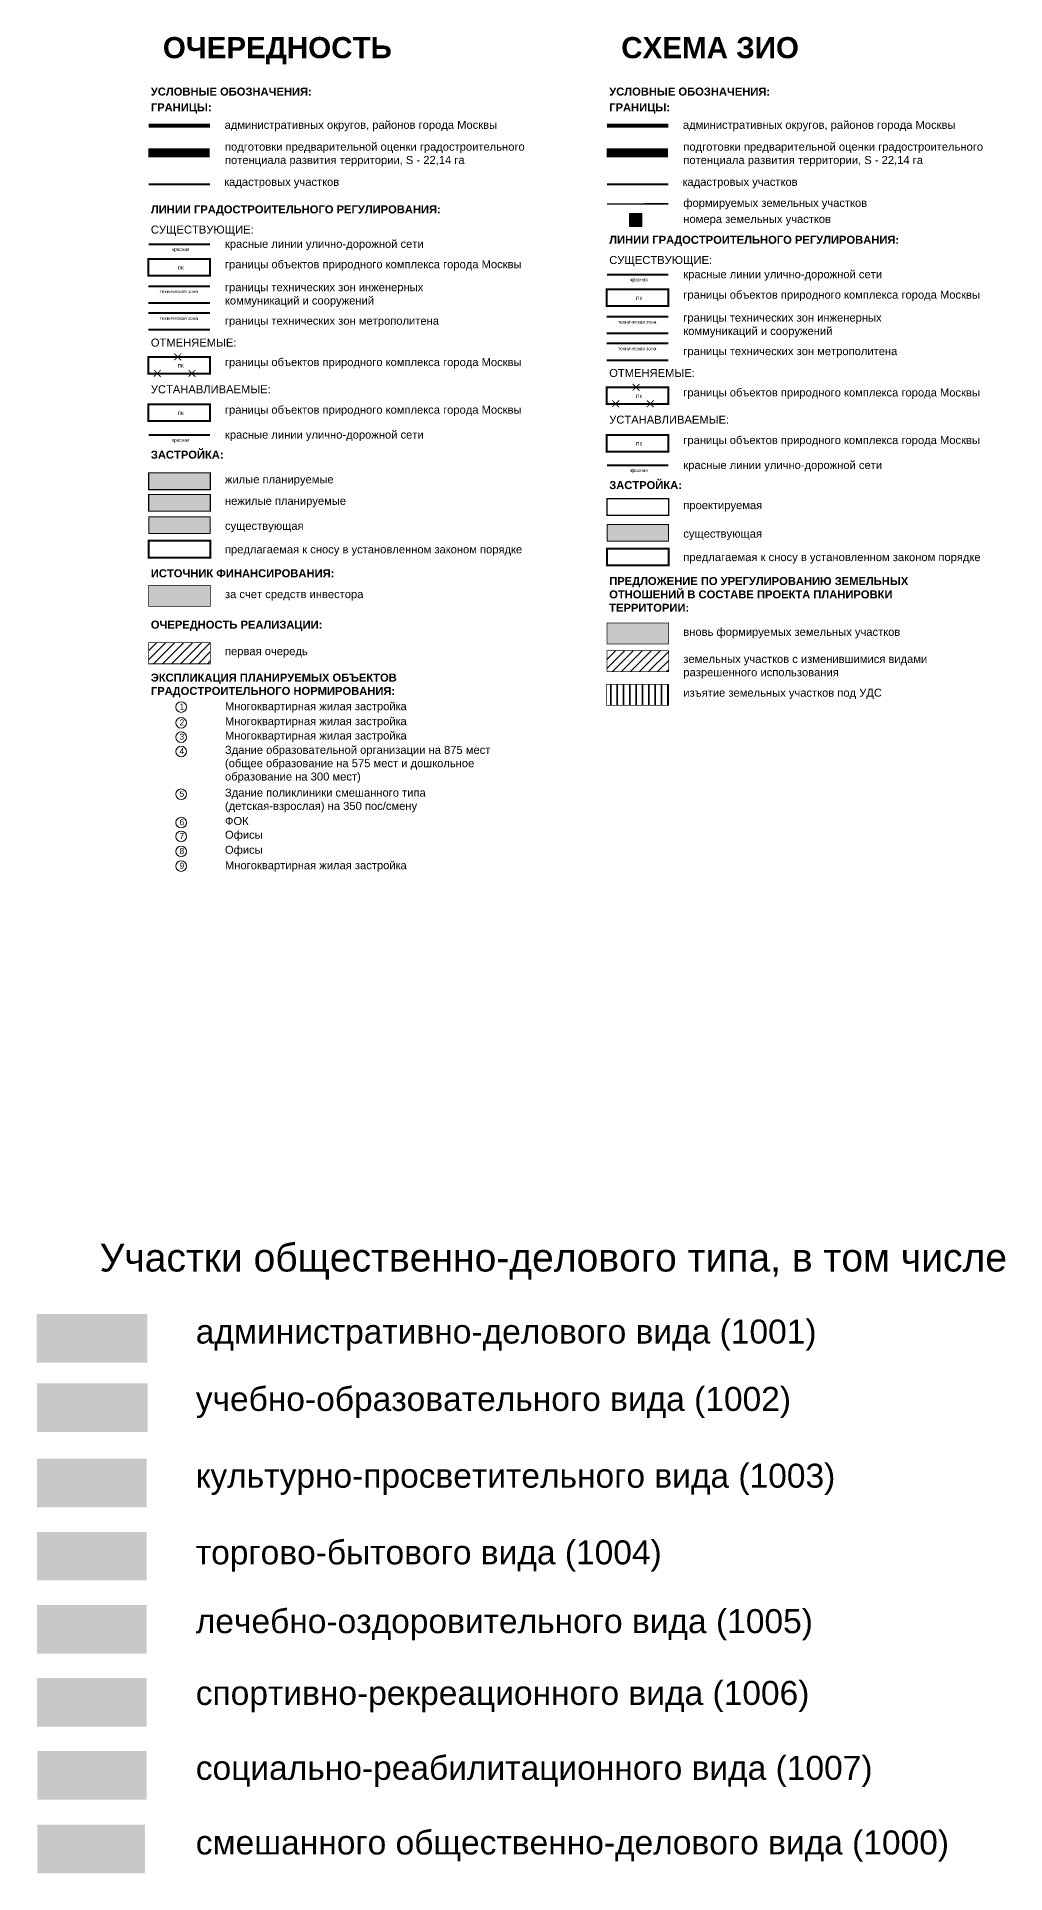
# Model space of a CAD drawing. Extents: x -129681 to -126463, y -103370 to -101447.
# Drawn here: x -129681 to -129196, y -102395 to -101477 of the extents above; entities that cross this region are included whole.
import ezdxf
from ezdxf.enums import TextEntityAlignment as Align

# ---------------------------------------------------------------- set-up
doc = ezdxf.new("R2010")
doc.units = 0
doc.header["$MEASUREMENT"] = 0
for name, pattern in [('DASHED', [6, 4, -2]), ('JIS_02_1.0', [2, 1, -1]), ('L00s01s', [3, 3, 0]), ('L00s04s', [8, 6, -2])]:
    doc.linetypes.add(name, pattern=pattern)
for name, color, linetype, lineweight in [('!Номер_СУЩ', 7, 'Continuous', 9), ('18F', 1, 'L00s18b', 0), ('1B', 1, 'L00s01s', 0), ('2 Проектируемые объекты', 7, 'Continuous', 0), ('29B', 1, 'L00s04s', 0), ('_Нумерация_объект', 7, 'Continuous', 30), ('_Усл обозначения_текст', 7, 'Continuous', 0), ('В_ЗАСТР_снос_Л', 2, 'DASHED', 50), ('Гр подготовки', 192, 'JIS_02_1.0', 50), ('ЗАСТР_Пр_нежилая_Л', 7, 'Continuous', 30), ('ЗАСТР_Сущ_Л', 7, 'Continuous', 30), ('ЗИО_измен_ВРИ', 14, 'Continuous', 30), ('подложка', 7, 'Continuous', 18), ('ТЕКСТ_условные', 7, 'Continuous', 13), ('формируемые_участки', 3, 'Continuous', 5)]:
    doc.layers.add(name, color=color, linetype=linetype, lineweight=lineweight)
for name, color, linetype, true_color in [('000_Адм. делового вида', 9, 'Continuous', 0xcbb2cc), ('000_культурно_просвет', 21, 'Continuous', 0xf99f9f), ('000_лечебно_оздоровит', 31, 'Continuous', 0xdeb591), ('000_смеш.общ-дел вида', 11, 'Continuous', 0xf76767), ('000_сой_реабилитац вида', 254, 'Continuous', 0xccf1eb), ('000_спорт_рекреац', 53, 'Continuous', 0xe2c474), ('000_торгового бытового', 31, 'Continuous', 0xf4b598), ('000_учебно-образовательного  вида', 9, 'Continuous', 0xd5a9aa), ('ПК', 254, 'Continuous', 0xedfed0)]:
    doc.layers.add(name, color=color, linetype=linetype, true_color=true_color)
for name, color, linetype in [('1 очередь', 7, 'Continuous'), ('инвестор', 7, 'Continuous'), ('крестики', 7, 'Continuous')]:
    doc.layers.add(name, color=color, linetype=linetype)
for name, color, linetype, lineweight, true_color in [('ЗАСТР_Пр_жилая_Ш', 24, 'Continuous', 9, 0x922e07), ('ЗАСТР_Пр_нежилая_Ш', 30, 'Continuous', 9, 0xfb8218), ('ЗАСТР_Сущ_Ш', 253, 'Continuous', 9, 0xaaa096), ('ЗИО_вновь_формируемые', 41, 'Continuous', 15, 0xffe085)]:
    doc.layers.add(name, color=color, linetype=linetype, lineweight=lineweight, true_color=true_color)
doc.styles.add('PLANSHET', font='arial.ttf', dxfattribs={"height": 4})
doc.styles.get("Standard").update_dxf_attribs({"font": 'arial.ttf'})
doc.styles.add('СГЕНЕРИР_СТИЛЬ_1', font='arial.ttf')
doc.styles.add('УСЛОВКИ', font='calibri.ttf', dxfattribs={"height": 10})
doc.linetypes.add('L00s18b', pattern='A,10,[165,RED_LNS.shx,S=2,R=0,X=0,Y=-2.5],10', length=20)
pattern_1 = [(45, (-127996.3097, -103460.6347), (-2.245064, 2.245064), [])]

# ---------------------------------------------------------------- blocks, each defined once
blk = doc.blocks.new('крестик')
at = {"layer": 'крестики', "const_width": 0.7}
for points in [[(-9860.6, -15239.7), (-9860.6, -15247.3)], [(-9864.4, -15243.5), (-9856.8, -15243.5)]]:
    blk.add_lwpolyline(points, dxfattribs=at)
blk = doc.blocks.new('*U15')
at = {"layer": '_Нумерация_объект', "true_color": 0xffffff}
h = blk.add_hatch(color=7, dxfattribs=at)
h.dxf.hatch_style = 1
h.paths.add_polyline_path([(7.6, 7.6), (-7.7, 7.6), (-7.7, -7.6), (7.6, -7.6)])
at = {"layer": '_Нумерация_объект'}
blk.add_lwpolyline([(7.6, 7.6), (-7.7, 7.6), (-7.7, -7.6), (7.6, -7.6)], close=True, dxfattribs=at)
at = {"layer": '_Нумерация_объект', "flags": 128}
blk.add_lwpolyline([(0, 0), (3.7, 0)], dxfattribs=at)
at = {"layer": '_Нумерация_объект'}
blk.add_attdef('NUM', text='', height=6, dxfattribs=at).set_placement((0, 0), align=Align.MIDDLE_CENTER)

msp = doc.modelspace()

# ---------------------------------------------------------------- hatches: boundary and pattern name
at = {"layer": '000_Адм. делового вида', "lineweight": 30, "transparency": 33554687}
h = msp.add_hatch(color=256, dxfattribs=at)
h.dxf.hatch_style = 1
h.paths.add_polyline_path([(-129680.56, -102115.81), (-129625.24, -102115.81), (-129625.24, -102140.15), (-129680.56, -102140.15)])
at = {"layer": '000_культурно_просвет', "lineweight": 30, "transparency": 33554687}
h = msp.add_hatch(color=256, dxfattribs=at)
h.dxf.hatch_style = 1
h.paths.add_polyline_path([(-129680.5, -102188.23), (-129625.64, -102188.23), (-129625.64, -102212.57), (-129680.5, -102212.57)])
at = {"layer": '000_лечебно_оздоровит', "lineweight": 30, "transparency": 33554687}
msp.add_hatch(color=256, dxfattribs=at).paths.add_polyline_path([(-129680.37, -102261.24), (-129625.64, -102261.24), (-129625.64, -102285.58), (-129680.37, -102285.58)])
at = {"layer": '000_смеш.общ-дел вида', "lineweight": 30, "transparency": 33554687}
h = msp.add_hatch(color=256, dxfattribs=at)
h.dxf.hatch_style = 1
h.paths.add_polyline_path([(-129680.25, -102371.12), (-129626.36, -102371.12), (-129626.36, -102395.46), (-129680.25, -102395.46)])
at = {"layer": '000_сой_реабилитац вида', "lineweight": 30, "transparency": 33554687}
h = msp.add_hatch(color=256, dxfattribs=at)
h.dxf.hatch_style = 1
h.paths.add_polyline_path([(-129680.31, -102334.25), (-129625.64, -102334.25), (-129625.64, -102358.59), (-129680.31, -102358.59)])
at = {"layer": '000_спорт_рекреац', "lineweight": 30, "transparency": 33554687}
msp.add_hatch(color=256, dxfattribs=at).paths.add_polyline_path([(-129680.37, -102297.75), (-129625.64, -102297.75), (-129625.64, -102322.08), (-129680.37, -102322.08)])
at = {"layer": '000_торгового бытового', "lineweight": 30, "transparency": 33554687}
h = msp.add_hatch(color=256, dxfattribs=at)
h.dxf.hatch_style = 1
h.paths.add_polyline_path([(-129680.42, -102224.74), (-129625.64, -102224.74), (-129625.64, -102249.07), (-129680.42, -102249.07)])
at = {"layer": '000_учебно-образовательного  вида', "lineweight": 30, "transparency": 33554687}
h = msp.add_hatch(color=256, dxfattribs=at)
h.dxf.hatch_style = 1
h.paths.add_polyline_path([(-129680.39, -102150.53), (-129625.14, -102150.53), (-129625.14, -102174.86), (-129680.39, -102174.86)])
at = {"layer": '1 очередь', "true_color": 0x991b1e}
h = msp.add_hatch(dxfattribs=at)
h.set_pattern_fill('ANSI31', color=244)
h.set_pattern_definition(pattern_1)
h.paths.add_polyline_path([(-129624.7, -101780.22), (-129593.76, -101780.22), (-129593.76, -101790.73), (-129624.69, -101790.73)])
at = {"layer": 'ЗАСТР_Пр_жилая_Ш'}
h = msp.add_hatch(color=256, dxfattribs=at)
h.dxf.hatch_style = 1
h.paths.add_polyline_path([(-129624.58, -101703.63), (-129593.77, -101703.63), (-129593.77, -101695.27), (-129624.58, -101695.27)])
at = {"layer": 'ЗАСТР_Пр_нежилая_Ш'}
h = msp.add_hatch(color=256, dxfattribs=at)
h.dxf.hatch_style = 1
h.paths.add_polyline_path([(-129624.58, -101714.41), (-129593.77, -101714.41), (-129593.77, -101706.06), (-129624.58, -101706.06)])
at = {"layer": 'ЗАСТР_Сущ_Ш'}
for points in [[(-129593.77, -101717.23), (-129624.58, -101717.23), (-129624.58, -101725.59), (-129593.77, -101725.59)], [(-129364.56, -101721.12), (-129395.37, -101721.12), (-129395.37, -101729.48), (-129364.56, -101729.48)]]:
    msp.add_hatch(color=256, dxfattribs=at).paths.add_polyline_path(points)
at = {"layer": 'ЗИО_вновь_формируемые'}
h = msp.add_hatch(color=256, dxfattribs=at)
h.dxf.hatch_style = 1
h.paths.add_polyline_path([(-129395.37, -101780.82), (-129395.37, -101770.31), (-129364.56, -101770.31), (-129364.56, -101780.82)])
at = {"layer": 'ЗИО_измен_ВРИ'}
h = msp.add_hatch(dxfattribs=at)
h.set_pattern_fill('ANSI31', color=256)
h.set_pattern_definition(pattern_1)
h.paths.add_polyline_path([(-129395.48, -101784.11), (-129364.54, -101784.11), (-129364.54, -101794.62), (-129395.47, -101794.62)])
at = {"layer": 'инвестор', "true_color": 0xddb3d4}
h = msp.add_hatch(color=254, dxfattribs=at)
h.dxf.hatch_style = 1
h.paths.add_polyline_path([(-129593.77, -101761.96), (-129624.58, -101761.96), (-129624.58, -101751.45), (-129593.77, -101751.45)])
at = {"layer": 'ПК', "lineweight": 35}
h = msp.add_hatch(dxfattribs=at)
h.set_pattern_fill('ANSI31', color=2, angle=45)
h.set_pattern_definition([(90, (-128250.485, -103423.0513), (-3.175, 0), [])])
h.paths.add_polyline_path([(-129395.47, -101800.94), (-129364.51, -101800.94), (-129364.51, -101811.45), (-129395.46, -101811.45)])

# ---------------------------------------------------------------- linework, layer by layer
at = {"layer": '18F', "const_width": 1, "flags": 128}
for points in [[(-129624.71, -101588.34), (-129593.9, -101588.34), (-129593.9, -101596.7), (-129624.71, -101596.7)], [(-129395.49, -101603.54), (-129364.68, -101603.54), (-129364.68, -101611.89), (-129395.49, -101611.89)], [(-129624.71, -101637.26), (-129593.9, -101637.26), (-129593.9, -101645.62), (-129624.71, -101645.62)], [(-129395.49, -101652.46), (-129364.68, -101652.46), (-129364.68, -101660.81), (-129395.49, -101660.81)]]:
    msp.add_lwpolyline(points, close=True, dxfattribs=at)
at = {"layer": '18F', "color": 18, "true_color": 0x000000, "const_width": 1, "flags": 128}
for points in [[(-129624.71, -101661.06), (-129593.9, -101661.06), (-129593.9, -101669.41), (-129624.71, -101669.41)], [(-129395.49, -101676.25), (-129364.68, -101676.25), (-129364.68, -101684.61), (-129395.49, -101684.61)]]:
    msp.add_lwpolyline(points, close=True, dxfattribs=at)
at = {"layer": '1B', "const_width": 1, "flags": 128}
for points in [[(-129624.58, -101580.96), (-129593.9, -101580.96)], [(-129395.37, -101596.16), (-129364.68, -101596.16)]]:
    msp.add_lwpolyline(points, dxfattribs=at)
at = {"layer": '1B', "color": 18, "true_color": 0x000000, "const_width": 1, "flags": 128}
for points in [[(-129624.58, -101676.36), (-129593.9, -101676.36)], [(-129395.37, -101691.56), (-129364.68, -101691.56)]]:
    msp.add_lwpolyline(points, dxfattribs=at)
at = {"layer": '2 Проектируемые объекты', "color": 250, "linetype": 'Continuous', "const_width": 0.7}
msp.add_lwpolyline([(-129395.37, -101708.13), (-129364.56, -101708.13), (-129364.56, -101716.48), (-129395.37, -101716.48)], close=True, dxfattribs=at)
at = {"layer": '29B', "const_width": 1, "flags": 128}
for points in [[(-129593.9, -101602), (-129624.71, -101602)], [(-129624.71, -101610.35), (-129593.9, -101610.35)], [(-129593.9, -101615.37), (-129624.71, -101615.37)], [(-129624.71, -101623.73), (-129593.9, -101623.73)], [(-129364.68, -101617.2), (-129395.49, -101617.2)], [(-129395.49, -101625.55), (-129364.68, -101625.55)], [(-129364.68, -101630.57), (-129395.49, -101630.57)], [(-129395.49, -101638.92), (-129364.68, -101638.92)]]:
    msp.add_lwpolyline(points, dxfattribs=at)
at = {"layer": '_Нумерация_объект', "lineweight": 0}
for centre in [(-129608.35, -101812.36), (-129608.35, -101820.23), (-129608.35, -101827.4), (-129608.35, -101834.57), (-129608.35, -101855.95), (-129608.35, -101870.14), (-129608.35, -101877.02), (-129608.35, -101884.53), (-129608.35, -101891.87)]:
    msp.add_circle(centre, 2.66, dxfattribs=at)
at = {"layer": '_Усл обозначения_текст', "const_width": 0.372}
for points in [[(-129624.58, -101751.45), (-129593.77, -101751.45), (-129593.77, -101761.96), (-129624.58, -101761.96)], [(-129395.37, -101770.31), (-129364.56, -101770.31), (-129364.56, -101780.82), (-129395.37, -101780.82)], [(-129624.55, -101780.22), (-129593.78, -101780.22), (-129593.78, -101790.73), (-129624.55, -101790.73)], [(-129395.33, -101784.11), (-129364.56, -101784.11), (-129364.56, -101794.62), (-129395.33, -101794.62)], [(-129395.52, -101800.94), (-129364.53, -101800.94), (-129364.53, -101811.45), (-129395.52, -101811.45)]]:
    msp.add_lwpolyline(points, close=True, dxfattribs=at)
at = {"layer": 'В_ЗАСТР_снос_Л', "const_width": 1}
for points in [[(-129624.58, -101729.23), (-129593.77, -101729.23), (-129593.77, -101737.58), (-129624.58, -101737.58)], [(-129395.37, -101733.12), (-129364.56, -101733.12), (-129364.56, -101741.47), (-129395.37, -101741.47)]]:
    msp.add_lwpolyline(points, close=True, dxfattribs=at)
at = {"layer": 'Гр подготовки', "ltscale": 4.5, "const_width": 4.5, "flags": 128}
for points in [[(-129624.71, -101535.18), (-129594.02, -101535.18)], [(-129395.49, -101535.18), (-129364.8, -101535.18)]]:
    msp.add_lwpolyline(points, dxfattribs=at)
at = {"layer": 'ЗАСТР_Пр_нежилая_Л', "lineweight": 0, "const_width": 0.588}
for points in [[(-129624.58, -101703.63), (-129593.77, -101703.63), (-129593.77, -101695.27), (-129624.58, -101695.27)], [(-129624.58, -101714.41), (-129593.77, -101714.41), (-129593.77, -101706.06), (-129624.58, -101706.06)]]:
    msp.add_lwpolyline(points, close=True, dxfattribs=at)
at = {"layer": 'ЗАСТР_Сущ_Л', "lineweight": 0}
for points in [[(-129624.58, -101725.59), (-129593.77, -101725.59), (-129593.77, -101717.23), (-129624.58, -101717.23)], [(-129395.37, -101729.48), (-129364.56, -101729.48), (-129364.56, -101721.12), (-129395.37, -101721.12)]]:
    msp.add_lwpolyline(points, close=True, dxfattribs=at)
at = {"layer": 'ТЕКСТ_условные', "color": 241, "const_width": 2}
for points in [[(-129624.58, -101521.63), (-129593.9, -101521.63)], [(-129395.37, -101521.63), (-129364.68, -101521.63)]]:
    msp.add_lwpolyline(points, dxfattribs=at)
at = {"layer": 'ТЕКСТ_условные', "color": 5, "const_width": 1}
for points in [[(-129624.58, -101550.96), (-129593.9, -101550.96)], [(-129395.37, -101550.96), (-129364.68, -101550.96)]]:
    msp.add_lwpolyline(points, dxfattribs=at)
at = {"layer": 'формируемые_участки', "const_width": 0.8}
msp.add_lwpolyline([(-129395.37, -101560.83), (-129364.68, -101560.8)], dxfattribs=at)

# ---------------------------------------------------------------- block references
at = {"layer": '!Номер_СУЩ', "xscale": 0.4, "yscale": 0.4, "zscale": 0.4}
msp.add_blockref('*U15', (-129380.98, -101568.82), dxfattribs=at).add_auto_attribs({'NUM': '4'})
at = {"layer": 'крестики', "xscale": 0.6331573478648042, "yscale": 0.6331573478648042, "zscale": 0.6331573478648042, "rotation": 134.4110869299184}
for p in [(-140883.81, -103939.83), (-140873.56, -103931.59), (-140866.48, -103939.83), (-140644.35, -103946.79), (-140654.59, -103955.02), (-140637.26, -103955.02)]:
    msp.add_blockref('крестик', p, dxfattribs=at)

# ---------------------------------------------------------------- texts
at = {"char_height": 4, "attachment_point": 1}
for s, width, insert in [('{\\fArial|b1|i0|c204|p34;УСЛОВНЫЕ ОБОЗНАЧЕНИЯ:}', 171.0764, (-129623.49, -101502.61)), ('{\\fArial|b1|i0|c204|p34;УСЛОВНЫЕ ОБОЗНАЧЕНИЯ:}', 171.0764, (-129394.27, -101502.61)), ('{\\fArial|b1|i0|c204|p34;ГРАНИЦЫ:}', 171.0764, (-129623.49, -101510.5)), ('{\\fArial|b1|i0|c204|p34;ГРАНИЦЫ:}', 171.0764, (-129394.27, -101510.5)), ('подготовки предварительной оценки градостроительного потенциала развития территории, S - 22,14 га', 171.0764, (-129586.43, -101530.16)), ('подготовки предварительной оценки градостроительного потенциала развития территории, S - 22,14 га', 171.0764, (-129357.21, -101530.16)), ('формируемых земельных участков', 171.0764, (-129357.21, -101558.25)), ('{\\fArial|b1|i0|c204|p34;ЛИНИИ ГРАДОСТРОИТЕЛЬНОГО РЕГУЛИРОВАНИЯ:}', 171.0764, (-129623.49, -101561.53)), ('номера земельных участков', 171.0764, (-129357.21, -101566.32)), ('СУЩЕСТВУЮЩИЕ:', 171.0764, (-129623.49, -101571.62)), ('{\\fArial|b1|i0|c204|p34;ЛИНИИ ГРАДОСТРОИТЕЛЬНОГО РЕГУЛИРОВАНИЯ:}', 171.0764, (-129394.27, -101576.73)), ('красные линии улично-дорожной сети', 171.0764, (-129586.43, -101578.75)), ('СУЩЕСТВУЮЩИЕ:', 171.0764, (-129394.27, -101586.82)), ('границы объектов природного комплекса города Москвы', 171.0764, (-129586.43, -101588.96)), ('красные линии улично-дорожной сети', 171.0764, (-129357.21, -101593.95)), ('границы технических зон инженерных коммуникаций и сооружений', 133.5426, (-129586.43, -101600.42)), ('границы объектов природного комплекса города Москвы', 171.0764, (-129357.21, -101604.15)), ('границы технических зон метрополитена', 133.5426, (-129586.43, -101617.2)), ('границы технических зон инженерных коммуникаций и сооружений', 133.5426, (-129357.21, -101615.62)), ('ОТМЕНЯЕМЫЕ:', 171.0764, (-129623.49, -101628.12)), ('границы объектов природного комплекса города Москвы', 171.0764, (-129586.43, -101637.88)), ('границы технических зон метрополитена', 133.5426, (-129357.21, -101632.4)), ('УСТАНАВЛИВАЕМЫЕ:', 171.0764, (-129623.49, -101651.46)), ('ОТМЕНЯЕМЫЕ:', 171.0764, (-129394.27, -101643.32)), ('границы объектов природного комплекса города Москвы', 171.0764, (-129357.21, -101653.07)), ('границы объектов природного комплекса города Москвы', 171.0764, (-129586.43, -101661.67)), ('УСТАНАВЛИВАЕМЫЕ:', 171.0764, (-129394.27, -101666.65)), ('красные линии улично-дорожной сети', 171.0764, (-129586.43, -101674.15)), ('границы объектов природного комплекса города Москвы', 171.0764, (-129357.21, -101676.87)), ('{\\fArial|b1|i0|c204|p34;ЗАСТРОЙКА:}', 171.0764, (-129623.49, -101684.17)), ('жилые планируемые', 133.5426, (-129586.43, -101696.49)), ('красные линии улично-дорожной сети', 171.0764, (-129357.21, -101689.35)), ('{\\fArial|b1|i0|c204|p34;ЗАСТРОЙКА:}', 171.0764, (-129394.27, -101699.37)), ('нежилые планируемые', 133.5426, (-129586.43, -101707.26)), ('проектируемая', 171.0764, (-129357.21, -101709.4)), ('существующая', 171.0764, (-129586.43, -101719.75)), ('существующая', 171.0764, (-129357.21, -101723.64)), ('предлагаемая к сносу в установленном законом порядке', 171.0764, (-129586.43, -101731.5)), ('предлагаемая к сносу в установленном законом порядке', 171.0764, (-129357.21, -101735.39)), ('{\\fArial|b1|i0|c204|p34;\\C7;ИСТОЧНИК ФИНАНСИРОВАНИЯ\\C256;:}', 171.0764, (-129623.49, -101743.47)), ('{\\fArial|b1|i0|c204|p34;\\C7;ПРЕДЛОЖЕНИЕ ПО УРЕГУЛИРОВАНИЮ ЗЕМЕЛЬНЫХ \\PОТНОШЕНИЙ В СОСТАВЕ ПРОЕКТА ПЛАНИРОВКИ ТЕРРИТОРИИ\\C256;:}', 171.0764, (-129394.27, -101747.36)), ('за счет средств инвестора', 171.0764, (-129586.43, -101753.9)), ('{\\fArial|b1|i0|c204|p34;\\C7;ОЧЕРЕДНОСТЬ РЕАЛИЗАЦИИ\\C256;:}', 171.0764, (-129623.49, -101769.14)), ('вновь формируемых земельных участков', 171.0764, (-129357.21, -101772.77)), ('первая очередь', 129.6656, (-129586.43, -101782.41)), ('земельных участков с изменившимися видами разрешенного использования', 129.6656, (-129357.21, -101786.3)), ('{\\fArial|b1|i0|c204|p34;ЭКСПЛИКАЦИЯ ПЛАНИРУЕМЫХ ОБЪЕКТОВ ГРАДОСТРОИТЕЛЬНОГО НОРМИРОВАНИЯ:}', 171.0764, (-129623.49, -101795.62)), ('изъятие земельных участков под УДС', 171.0764, (-129357.21, -101803.17)), ('Многоквартирная жилая застройка', 133.5426, (-129586.43, -101809.93)), ('Многоквартирная жилая застройка', 133.5426, (-129586.43, -101817.41)), ('Многоквартирная жилая застройка', 133.5426, (-129586.43, -101824.58)), ('Здание образовательной организации на 875 мест (общее образование на 575 мест и дошкольное образование на 300 мест)', 133.5426, (-129586.43, -101831.76)), ('Здание поликлиники смешанного типа (детская-взрослая) на 350 пос/смену', 133.5426, (-129586.43, -101853.13)), ('ФОК', 133.5426, (-129586.43, -101867.33)), ('Офисы', 133.5426, (-129586.43, -101874.2)), ('Офисы', 133.5426, (-129586.43, -101881.71)), ('Многоквартирная жилая застройка', 133.5426, (-129586.43, -101889.45))]:
    msp.add_mtext_dynamic_manual_height_columns(s, width=width, gutter_width=12.5, heights=[0], dxfattribs=dict(at, insert=insert))
at = {"layer": '18F', "char_height": 1.7, "width": 27.5784, "attachment_point": 1, "style": 'PLANSHET'}
for s, insert in [('\\pxsm0.85;{\\H1.00001x;\\C7;\\P\\ps*,qc;\\Ftxt|c204;\\C256;красная}', (-129622.32, -101580.17)), ('\\pxsm0.85;{\\fArial|b0|i0|c204|p34;\\H1.00001x;\\C7;\\P\\ps*,qc;\\Ftxt|c204;\\C256;ПК}', (-129622.32, -101589.58)), ('\\pxsm0.85;{\\H1.00001x;\\C7;\\P\\ps*,qc;\\Ftxt|c204;\\C256;красная}', (-129393.1, -101595.37)), ('\\pxsm0.85;{\\fArial|b0|i0|c204|p34;\\H1.00001x;\\C7;\\P\\ps*,qc;\\Ftxt|c204;\\C256;ПК}', (-129393.1, -101604.78)), ('\\pxsm0.85;{\\fArial|b0|i0|c204|p34;\\H1.00001x;\\C7;\\P\\ps*,qc;\\Ftxt|c204;\\C256;ПК}', (-129622.32, -101638.5)), ('\\pxsm0.85;{\\fArial|b0|i0|c204|p34;\\H1.00001x;\\C7;\\P\\ps*,qc;\\Ftxt|c204;\\C256;ПК}', (-129393.1, -101653.7))]:
    msp.add_mtext(s, dxfattribs=dict(at, insert=insert))
at = {"layer": '18F', "color": 18, "true_color": 0x000000, "char_height": 1.7, "width": 27.5784, "attachment_point": 1, "style": 'PLANSHET'}
for s, insert in [('\\pxsm0.85;{\\H1.00001x;\\C7;\\P\\ps*,qc;\\Ftxt|c204;\\C256;\\c0;ПК}', (-129622.32, -101662.3)), ('\\pxsm0.85;{\\H1.00001x;\\C7;\\P\\ps*,qc;\\Ftxt|c204;\\C256;\\c0;красная}', (-129622.32, -101675.57)), ('\\pxsm0.85;{\\H1.00001x;\\C7;\\P\\ps*,qc;\\Ftxt|c204;\\C256;\\c0;ПК}', (-129393.1, -101677.49)), ('\\pxsm0.85;{\\H1.00001x;\\C7;\\P\\ps*,qc;\\Ftxt|c204;\\C256;\\c0;красная}', (-129393.1, -101690.77))]:
    msp.add_mtext(s, dxfattribs=dict(at, insert=insert))
at = {"layer": '29B', "char_height": 1.7, "width": 25.5812, "attachment_point": 1, "style": 'PLANSHET'}
for insert in [(-129622.32, -101601.29), (-129622.32, -101614.66), (-129393.1, -101616.49), (-129393.1, -101629.86)]:
    msp.add_mtext('\\pxsm0.85;{\\fArial|b0|i0|c204|p34;\\H1.00001x;\\C7;\\P\\ps*,qc;\\Ftxt|c204;\\C256;техническая зона}', dxfattribs=dict(at, insert=insert))
at = {"layer": '_Нумерация_объект', "char_height": 3, "attachment_point": 1}
for s, insert in [('1', (-129609.14, -101810.66)), ('3', (-129609.14, -101825.71)), ('2', (-129609.14, -101818.53)), ('4', (-129609.14, -101832.88)), ('5', (-129609.14, -101854.25)), ('6', (-129609.14, -101868.45)), ('7', (-129609.14, -101875.33)), ('8', (-129609.14, -101882.84)), ('9', (-129609.14, -101890.17))]:
    msp.add_mtext_dynamic_manual_height_columns(s, width=4.3466, gutter_width=12.5, heights=[0], dxfattribs=dict(at, insert=insert))
at = {"layer": 'подложка', "linetype": 'Continuous', "attachment_point": 1, "style": 'СГЕНЕРИР_СТИЛЬ_1'}
for s, insert, char_height in [('Участки общественно-делового типа, в том числе', (-129649.15, -102080.61), 13.9829), ('административно-делового вида (1001)', (-129601.02, -102118.6), 12), ('учебно-образовательного вида (1002)', (-129601.02, -102152.28), 12), ('культурно-просветительного вида (1003)', (-129601.02, -102190.68), 12), ('торгово-бытового вида (1004)', (-129601.02, -102229), 12), ('лечебно-оздоровительного вида (1005)', (-129601.02, -102263.4), 12), ('спортивно-рекреационного вида (1006)', (-129601.02, -102299.29), 12), ('социально-реабилитационного вида (1007)', (-129601.02, -102336.74), 12), ('смешанного общественно-делового вида (1000)', (-129601.02, -102374.05), 12)]:
    msp.add_mtext(s, dxfattribs=dict(at, insert=insert, char_height=char_height))
at = {"layer": 'ТЕКСТ_условные', "color": 7, "transparency": 33554687, "style": 'PLANSHET'}
for s, p in [('административных округов, районов города Москвы', (-129586.63, -101523.25)), ('административных округов, районов города Москвы', (-129357.41, -101523.25)), ('кадастровых участков', (-129586.8, -101551.77)), ('кадастровых участков', (-129357.58, -101551.77))]:
    msp.add_text(s, height=4, dxfattribs=at).set_placement(p)
at = {"layer": 'ТЕКСТ_условные', "transparency": 33554687, "char_height": 10.584, "attachment_point": 1, "style": 'УСЛОВКИ'}
for s, insert in [('{\\fArial|b1|i0|c204|p34;ОЧЕРЕДНОСТЬ}', (-129617.49, -101477.35)), ('{\\fArial|b1|i0|c204|p34;СХЕМА ЗИО}', (-129388.27, -101477.35))]:
    msp.add_mtext_dynamic_manual_height_columns(s, width=286.1548, gutter_width=30, heights=[0], dxfattribs=dict(at, insert=insert))

doc.saveas('drawing.dxf')
